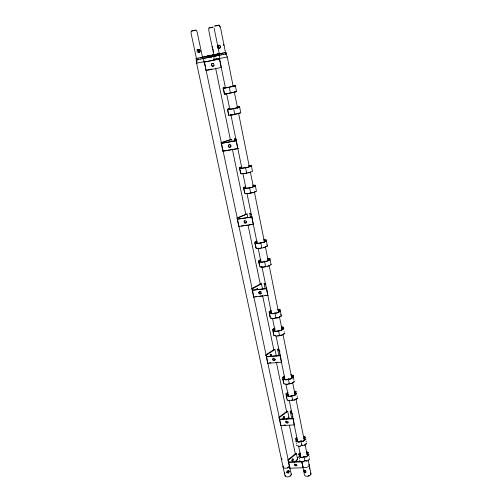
<?xml version="1.0" encoding="UTF-8"?>
<svg xmlns="http://www.w3.org/2000/svg" width="502" height="502" viewBox="0 0 502 502"><rect width="100%" height="100%" fill="white"/><g stroke="black" fill="none" stroke-linecap="round" stroke-linejoin="round"><path stroke-width="0.75" d="M218.207 48.644L217.561 45.487L217.115 46.059M237.446 107.058L239.605 106.838L240.778 112.894L232.533 114.927L228.711 115.334L227.544 109.649L229.753 109.053L229.37 108.99L227.575 109.273L228.592 114.224M296.92 461.031L296.613 460.052M191.206 31.118L191.049 33.201L196.451 58.464L196.602 63.158L284.866 475.306A3.276 1.895 -12.5 0 0 288.531 476.793A3.276 1.895 -12.5 0 0 291.129 473.869M271.726 356.106L271.406 354.569L270.779 354.619L270.283 355.303L270.603 356.84M305.818 472.213L305.592 471.114L304.105 470.286M208.87 27.999L208.694 30.045L213.796 54.8M300.045 452.992L298.414 454.523L299.87 455.145L298.74 456.582L299.016 456.87L302.329 457.843L304.105 456.732L306.044 457.134L309.075 454.655L307.55 453.852L308.699 452.603L306.647 451.725M296.902 437.593L295.245 439.099L296.707 439.689L295.559 441.095L295.841 441.371L299.161 442.287L300.962 441.195L302.907 441.572L305.975 439.143L304.45 438.378L305.611 437.154L303.553 436.313M225.222 87.963L223.867 88.145L225.298 87.511M286.899 472.338L287.947 470.958L288.537 470.832L289.29 471.497L288.412 473.141L286.943 472.413M287.684 392.451L285.964 393.857L287.439 394.359L286.234 395.664L286.517 395.909C290.068 396.768 294.103 396.178 296.883 393.65L295.345 392.984L296.556 391.849L294.479 391.133M284.352 376.111L282.601 377.473L284.113 378.094L282.858 379.211C286.41 380.522 290.689 379.568 293.588 377.171L292.051 376.55L293.275 375.446L291.198 374.774M197.33 50.031L197.079 51.279L197.813 52.315L199.024 52.559L199.94 51.882L200.085 50.664L199.457 49.598L198.246 49.353M198.71 52.145L198.961 50.909L198.227 49.88L197.029 49.635M228.68 145.072L228.504 146.076L229.075 146.954L230.054 147.193L230.876 146.653L231.058 145.649L230.487 144.771M244.443 220.88L244.261 221.809L244.807 222.637L245.76 222.888L246.564 222.405L246.746 221.47M275.215 359.093L274.858 360.285L274.092 360.674L273.195 360.417L272.686 359.67L272.868 358.867L273.634 358.478L274.538 358.735L275.046 359.482M274.556 328.139L272.737 329.387L274.255 329.896L272.95 330.906C276.615 331.947 280.831 331.006 283.925 328.797L282.375 328.295L283.655 327.291L281.559 326.764M220.309 47.69L220.61 46.429L219.845 45.381M286.058 421.103L285.876 421.856L286.366 422.565L287.991 422.477M288.173 421.724L287.834 422.922L287.088 423.274L285.72 422.301L285.908 421.554L286.655 421.203L288.022 422.176M271.005 310.751L269.16 311.962L270.685 312.42L269.354 313.399C273.063 314.334 277.255 313.399 280.417 311.265L278.867 310.807L280.166 309.834L278.064 309.364M294.963 463.93L294.781 464.639L295.251 465.329L296.851 465.266M289.748 468.234L288.524 462.424L301.834 461.903L303.026 467.745L289.748 468.234L289.892 467.751M288.524 462.424L288.669 461.94L301.181 461.451M294.279 424.912L293.181 418.367L279.645 419.126L279.482 419.572L280.762 425.633L294.279 424.912L294.423 424.46M260.576 259.678L258.655 260.758L260.18 261.078L258.794 261.95C262.628 262.565 266.75 261.649 270.12 259.735L268.564 259.415L269.919 258.555L267.804 258.248M256.792 241.155L254.847 242.184L256.371 242.453L254.966 243.275C258.837 243.777 262.941 242.868 266.386 241.035L264.824 240.765L266.204 239.95L264.077 239.705M280.323 355.391L266.443 356.514L267.622 363.341L281.484 362.256L280.034 353.866M267.622 363.341L267.798 362.946M245.522 193.477L248.314 193.596L249.82 193.013M299.443 458.263L299.562 458.91M296.293 442.908L296.412 443.536M241.449 173.623L244.719 173.548M267.873 295.615L266.65 288.386L252.205 290.25L253.648 297.102L268.055 295.283M309.307 457.096L309.521 456.726M299.807 460.34L299.863 461.005L303.17 461.991L304.62 460.936L307.45 461.043L309.721 459.167L309.583 458.521M306.233 441.697L306.157 441.063M243.696 188.357C247.674 188.488 251.734 187.604 255.392 186.029L253.824 185.916L255.267 185.232L256.453 191.35C252.82 192.95 248.754 193.841 244.781 193.665L243.696 188.357L245.171 187.66L243.639 187.547L244.719 192.831M253.648 297.102L253.849 296.77M296.644 444.923L296.701 445.569L300.02 446.498L301.482 445.469L304.331 445.55L306.628 443.712L306.496 443.078M283.818 382.129L283.718 381.589M297.203 396.555L297.146 395.978M297.441 397.804L297.761 398.042C294.994 400.583 290.959 401.173 287.414 400.295L287.37 399.711M241.726 167.63L240.295 168.308L247.875 167.273L250.705 166.225L249.205 166.124L251.295 165.359L252.481 171.458C248.766 172.964 244.712 173.849 240.709 173.811L239.598 168.402C244.857 166.451 237.728 168.54 241.537 167.015M293.934 380.209L293.275 375.446M270.609 356.652L271.174 355.052L270.779 354.437L270.151 354.487M217.975 45.406L217.422 47.157L218.615 48.556L218.583 47.853M213.287 49.177L212.873 49.736L212.616 49.077M294.166 381.413L294.479 381.633C291.656 384.118 287.627 384.714 284.05 383.904L284.013 383.34M273.91 333.742L273.69 334.031L272.737 329.387M286.83 471.541L287.815 470.757L288.888 470.82M280.166 309.834L281.365 316.015C278.221 318.168 274.029 319.103 270.327 318.142L269.354 313.399M296.87 437.951L295.841 438.867L297.165 439.369L297.328 439.953L296.186 441.095L298.897 441.992L301.275 440.825L303.07 441.202L305.379 439.375L304.036 438.873L303.861 438.29L304.978 437.154L303.685 436.64M256.516 289.397L257.037 288.732L257.695 288.744L258.11 289.428M237.22 219.217L252.073 216.971L237.22 219.217L238.764 226.527L253.579 224.325M270.434 316.856L270.358 316.404M284.339 332.23L284.301 331.747M296.092 399.134L297.153 398.262M284.54 333.284L284.854 333.472C281.779 335.694 277.562 336.641 273.904 335.574L274.161 335.28M280.863 314.842L280.831 314.384M269.919 258.555L271.118 264.711C267.767 266.65 263.632 267.572 259.816 266.92L258.794 261.95M304.363 470.067L303.886 470.926L304.488 472.187L305.48 472.539L306.069 471.999M309.439 469.132L309.445 467.814M266.204 239.95L267.397 246.099C263.97 247.95 259.86 248.867 256.001 248.333L254.966 243.275M256.183 247.329L256.12 246.984M228.31 109.474L229.596 109.386M266.938 245.221L266.932 244.863M277.763 335.989L278.698 335.305L279.526 335.349L278.535 330.441L280.775 330.548L283.285 329.011L281.917 328.703L281.766 328.264L282.996 327.329L281.183 326.99M294.191 462.198L297.623 459.349L296.437 453.613L295.829 453.406L287.784 460.001M287.822 460.685L296.437 453.613M220.227 47.74L219.462 48.361C218.288 48.029 217.855 45.87 218.797 45.098L219.744 45.368M305.423 444.207L306.22 443.573M274.814 318.004L273.772 318.588M269.549 265.382L267.823 266.267M230.198 114.876L230.914 114.688L230.368 114.914M286.586 419.088L288.957 417.294L287.721 411.307L287.106 411.138L278.786 417.363M278.805 417.99L287.721 411.307M237.59 107.767L238.921 107.365L237.421 107.422L239.605 106.838M222.869 151.177L238.111 148.542L222.869 151.177L221.219 143.365L236.505 140.679L221.219 143.365M198.93 52.584L199.84 51.901L199.972 50.689L199.281 49.604M214.09 65.586L213.25 66.189L212.239 65.957L211.643 65.022L211.819 63.936L212.66 63.334L213.676 63.566M265.809 246.746L263.613 247.668M303.848 460.955L304.89 460.56L304.946 460.874L304.049 456.425L306.207 456.751L308.485 454.887L307.142 454.36L306.967 453.758L308.071 452.597L306.308 452.001M229.753 109.016L228.768 109.285M291.455 383.534L292.791 382.706M293.03 382.436L293.865 381.853M198.34 49.334L197.23 50.056M243.639 187.547L245.666 186.669M218.972 55.233L207.207 57.648L214.837 56.023M225.059 93.943L226.371 93.579M234.578 85.729L233.273 85.88M229.502 144.532L228.435 145.241L228.259 146.245L228.83 147.124L229.816 147.368L230.638 146.829L230.813 145.825L230.242 144.94L229.257 144.701M265.627 355.56L274.983 349.499L276.295 355.849L275.673 355.711M198.736 52.17L199.074 50.884L198.334 49.855L197.123 49.61M265.627 355.021L274.362 349.367L274.983 349.499M291.493 400.138L292.17 399.837M282.639 334.665L281.722 335.236L280.637 335.098M283.354 334.219L284.151 333.523M240.671 173.077L239.567 167.699L241.625 166.877M279.852 316.743L280.656 316.072M225.938 93.61L224.344 94.069L223.158 88.277L225.404 87.706M219.311 53.683L218.276 53.909L219.845 53.632L206.924 56.299L214.561 54.687M258.932 292.748L260.889 291.662M261.247 293.331L260.463 293.764L259.54 293.513L259.013 292.729L259.195 291.863L259.98 291.43L260.908 291.681M251.64 288.744L260.82 283.749L261.454 283.831L262.533 289.077M251.615 289.183L261.454 283.831M232.746 86.444L235.363 85.798L233.141 86.124L234.127 85.88M245.578 186.819L244.323 187.365L245.798 187.61L244.386 188.263L247.229 188.263L251.916 187.321L254.702 186.211L253.19 185.966L254.577 185.32L252.713 185.332M213.789 56.18L214.599 56.029M307.877 460.208L308.303 459.976M300.447 453.13L299.004 454.297L300.322 454.818L300.491 455.421L299.361 456.594L302.066 457.535L304.049 456.425M304.764 444.734L305.197 444.508M250.812 172.01L247.85 172.763M273.81 358.089L273.044 358.478L272.856 359.281L273.364 360.028L274.261 360.279L275.033 359.896M287.307 467.933L288.399 467.393M288.092 392.564L286.573 393.637L287.91 394.057L288.066 394.585L286.874 395.651L289.616 396.404L292.064 395.287L293.877 395.582L296.268 393.869L294.912 393.449L294.749 392.922L295.916 391.867L294.128 391.391M284.76 376.211L283.222 377.259L284.559 377.648L284.709 378.157L283.505 379.192L286.253 379.888L288.725 378.79L290.551 379.06L292.973 377.391L291.612 376.996L291.449 376.494L292.635 375.465L290.834 375.025M213.563 54.843L218.753 53.858M244.455 222.637L245.829 222.022M244.405 222.97L246.469 222.047M237.377 218.163L247.053 213.927L247.793 217.523M260.594 247.988L261.335 247.737M236.737 218.144L247.053 213.927M274.964 328.214L273.37 329.18L274.719 329.488L274.858 329.927L273.603 330.874L276.382 331.408L278.535 330.441M279.595 316.975L278.19 317.728L275.523 317.728M271.419 310.82C267.484 312.551 272.686 311.296 270.835 312.815C269.072 314.064 273.966 313.894 274.983 312.89C276.313 313.53 281.095 311.579 278.71 311.271C277.568 310.412 280.957 309.489 277.688 309.583M227.575 109.273L229.734 108.627M254.809 191.921L255.769 191.532M237.421 107.422L238.896 106.957L237.013 107.183M228.711 115.334L229.031 115.209M219.92 27.058L219.016 25.175L216.055 25.847M196.044 59.945L197.286 59.719M249.827 165.999L251.395 166.043C247.668 167.524 243.614 168.402 239.598 168.402M260.996 259.722L259.314 260.563L260.802 261.078L259.471 261.887L262.282 262.169L264.93 261.222L266.819 261.272L269.461 259.929L267.942 259.421L269.248 258.618L267.409 258.442M232.746 85.974L235.35 85.56L236.517 91.596L232.821 92.55M257.212 241.18L255.512 241.989L256.993 242.441L255.643 243.206L258.461 243.42L261.147 242.497L263.035 242.516L265.715 241.23L264.196 240.784L265.527 240.019L263.682 239.893M225.837 87.386L223.221 88.026L224.689 93.686M298.916 453.501L299.663 453.243M245.409 173.228L246.645 173.027L245.534 167.492M213.946 59.387L218.081 58.602M236.185 91.433L236.235 91.339M195.761 58.602L196.997 58.37M213.833 56.337L214.053 59.368M292.396 418.348L291.474 417.143L290.244 411.157L291.009 410.9L291.938 412.086M220.83 142.781L231.039 139.418L231.686 139.374L232.162 141.677M221.476 142.737L231.686 139.374M233.135 86.106L235.35 85.56M254.012 192.247L254.52 192.084M278.874 355.636L277.575 349.279L278.365 349.034L279.369 350.126M234.039 86.156L227.983 87.411M204.377 62.104L206.14 70.468M301.012 445.28L302.869 445.148M237.496 107.848L227.544 109.649M265.181 288.794L264.108 283.536L264.924 283.297L266.029 284.251M235.287 91.659L235.156 91.784M233.493 114.563L240.012 113.025M288.481 383.515L289.629 383.258M232.338 108.852L239.636 107.196L238.067 107.328M233.286 86.928L227.268 56.964L219.437 58.565L225.398 87.737M234.767 92.029L235.796 91.759M234.352 92.199L229.163 93.221M219.763 58.483L219.437 58.565L219.368 55.17M250.661 217.868L249.776 213.551L250.623 213.325M230.161 108.576L228.335 109.141M302.907 461.683L303.315 461.583M299.757 446.203L300.165 446.102M212.641 27.284C216.186 26.349 203.931 29.034 211.919 27.447M291.775 460.918L292.81 460.07L292.522 458.684M232.049 109.041L229.678 109.436M287.163 384.363L287.583 384.262M197.16 63.026L196.602 63.158L204.245 61.608L205.544 67.745M194.839 30.421L195.786 30.158L191.557 31.042L194.061 30.591M234.911 140.999L234.484 138.903L235.369 138.69M228.862 93.378L227.488 93.661M230.048 93.058L226.484 93.799M213.105 56.343L214.329 56.042M206.171 70.374L211.995 69.006M227.682 87.555L225.298 87.988M263.299 267.164L265.571 266.468L264.535 261.304M232.087 86.664L223.158 88.277M259.942 248.396L256.679 248.27M201.986 58.753L202.908 58.552M225.053 54.078L226.49 53.752L225.492 53.94M203.768 62.173L215.27 59.682L214.611 59.807M224.777 52.71L226.22 52.39L225.222 52.584M201.704 57.404L202.695 57.178L201.898 57.335M214.059 54.731L201.854 57.335M219.794 53.576L215.766 54.417M219.581 55.007L218.615 55.226M207.445 57.548L203.103 58.47M208.688 55.904L207.922 56.055L208.198 57.385L212.697 56.431M232.765 114.807L230.468 115.102M200.461 59.073L220.296 55.051M223.534 54.392L225.448 53.996M218.006 58.615L219.499 58.301M200.172 57.724L220.02 53.683M225.172 52.628L219.612 53.77M219.06 58.91L218.144 59.104L219.437 58.91M198.277 58.113L200.298 57.699M221.363 53.419L223.396 52.999M216.036 55.741L217.165 55.509M198.566 59.468L200.58 59.054M221.639 54.787L223.672 54.367M250.222 192.919L252.995 192.661M217.724 53.971L218.847 53.745M196.583 58.458L198.447 58.075M204.094 62.179L219.832 58.998M245.171 187.66L245.785 187.535M253.203 186.041L253.824 185.916M215.509 55.885L217.51 55.484M219.895 55.138L221.796 54.749M196.872 59.807L198.736 59.424M256.371 242.453L256.98 242.328M264.215 240.891L264.824 240.765M260.18 261.078L260.783 260.958M267.961 259.534L268.564 259.415M216.6 58.903L213.908 59.412M205.858 70.55L221.288 67.5L219.569 59.06M270.685 312.42L271.268 312.307M278.277 310.926L278.867 310.807M274.255 329.896L274.839 329.776M281.791 328.415L282.375 328.295M208.198 57.385L208.964 57.234M284.113 378.094L284.684 377.987M291.48 376.663L292.051 376.55M287.47 394.516L288.035 394.409M294.781 393.097L295.345 392.984M296.745 439.865L297.297 439.758M303.898 438.484L304.45 438.378M299.907 455.327L300.453 455.22M307.004 453.959L307.55 453.852M282.921 418.58L283.988 417.777L283.686 416.334M226.935 93.679L225.655 93.918M234.698 91.904L236.517 91.596M225.737 93.604L224.4 93.786M215.345 25.978L214.674 26.066L219.016 25.175M241.293 225.963L243.595 225.655M245.127 225.448L247.436 225.141M248.967 224.94L251.27 224.632M294.768 399.987L293.701 399.774M232.344 92.644L230.437 92.983L229.257 87.166M252.205 290.25L266.462 288.713M255.349 296.613L256.842 296.456M259.835 296.142L262.075 295.91M265.069 295.596L266.562 295.44M249.155 165.365L251.295 165.359M248.735 165.516L250.598 165.453L249.205 166.124M226.408 93.767L224.344 94.069M253.127 185.169L255.267 185.232M224.752 87.837L223.221 88.026M266.267 356.903L280.16 355.78M269.342 362.827L270.879 362.708M275.491 362.344L277.801 362.162M305.737 472.319L304.745 471.968L304.143 470.292M279.482 419.572L293.03 418.812M283.925 425.025L285.425 424.943M262.32 267.058L260.488 266.863M289.56 400.54L288.775 400.32M242.403 218.571L243.1 218.659M239.567 167.699L241.098 167.756M270.986 318.105L272.002 318.281M274.563 335.543L275.874 335.882M290.043 383.264L291.028 383.591M204.207 61.595L202.977 58.483M292.942 416.083L292.754 416.604M234.484 138.903L236.53 139.443M288.343 417.112L288.957 417.294M297.015 459.142L297.623 459.349M267.083 245.98L267.397 246.099M304.745 470.167L305.856 470.895M270.798 264.579L271.118 264.711M305.994 460.623L306.628 460.949M281.051 315.84L281.365 316.015M212.829 46.956L212.227 46.592L212.252 47.295M249.776 213.551L251.602 214.643M264.108 283.536L265.759 284.967M277.575 349.279L280.085 352.021M290.244 411.157L292.553 414.119M257.062 288.663L257.476 289.347M286.742 472.093L287.069 472.646L288.28 472.934L289.127 471.911L288.895 470.82M196.138 30.082L197.129 31.927L202.475 57.234M219.374 25.1L220.365 26.964L225.511 52.541L227.268 56.964M223.635 44.622L223.992 45.745M281.622 458.213L281.955 459.744M284.647 472.376L284.954 473.819M205.82 68.95L291.304 474.585M215.716 68.636L230.449 139.945M232.351 149.144L245.817 214.323M248.038 225.053L260.237 284.094M262.615 295.596L273.866 350.038M276.401 362.306L286.698 412.148M289.39 425.181L295.414 454.316M254.847 242.184L255.876 247.216M258.655 260.758L259.672 265.709M269.16 311.962L270.132 316.68M282.601 377.473L283.511 381.909M285.964 393.857L286.862 398.224M272.95 330.906L273.904 335.574M282.858 379.211L283.774 383.666M286.234 395.664L287.138 400.05M213.375 50.614L213.657 51.982M214.128 28.25L219.336 53.808M236.266 140.842L237.873 148.711M251.866 217.222L253.366 224.582M226.653 93.88L229.784 109.235M230.882 114.607L241.7 167.574M242.955 173.717L245.936 188.3M247.034 193.678L257.275 243.771M258.16 248.183L260.827 261.228M261.925 266.606L271.331 312.664M272.586 318.808L274.939 330.322M276.188 336.459L284.985 379.468M285.908 384.055L288.481 396.599M289.202 400.176L297.51 440.863M298.608 446.24L300.962 457.755M301.746 461.589L304.463 474.917A3.301 1.92 -11.2 0 0 304.833 475.595L305.649 476.078A3.301 1.92 -11.2 0 0 309.79 475.532A3.301 1.92 -11.2 0 0 310.569 472.997M234.365 92.305L237.609 108.438M238.532 113.05L249.331 166.833M250.416 172.211L253.347 186.813M254.426 192.191L264.504 242.334M265.382 246.739L268.244 260.952M269.085 265.181L278.648 312.815M279.419 316.662L282.061 329.745M282.971 334.332L291.781 378.144M292.691 382.737L295.22 395.287M295.929 398.87L304.319 440.58M305.034 444.201L307.349 455.728M308.272 460.34L310.951 473.675M300.905 440.894L301.758 445.098M292.572 399.755L291.681 395.356M288.343 378.866L289.246 383.333M275.943 317.647L274.983 312.89M261.768 247.649L260.739 242.579M250.667 192.831L249.588 187.503M234.754 114.268L233.599 108.564M266.549 287.79L266.612 288.512M196.966 59.933L197.054 61.495M289.491 465.938A3.294 1.864 -12.5 0 1 285.443 468.272A3.294 1.864 -12.5 0 1 283.354 465.919M290.633 475.306A2.868 1.657 -12.5 0 1 289.968 475.934M285.412 475.89A2.868 1.657 -12.5 0 1 285.262 475.262M289.089 465.988A2.88 1.631 -12.5 0 1 288.813 466.659M298.452 457.661A3.232 1.795 -11.6 0 1 297.291 457.567M308.818 464.287A3.319 1.889 -11.3 0 1 306.276 467.444A3.319 1.889 -11.3 0 1 302.813 465.436M310.55 473.75A2.893 1.682 -11.2 0 1 310.449 474.428M309.069 475.62A2.893 1.682 -11.2 0 1 308.002 475.959M217.975 45.77L218.445 48.073L219.148 48.424L219.97 47.759L220.24 46.504L219.499 45.45L218.483 45.161L217.975 45.77M283.235 417.319L283.166 418.21L283.536 418.762L284.132 418.655L284.678 417.068L284.301 416.509L283.235 417.319M292.095 459.744L292.026 460.616L292.384 461.131L292.961 460.993L293.488 459.412L293.13 458.891L292.095 459.744M211.543 64.011L211.367 65.097L211.963 66.032L212.98 66.264L213.821 65.662L213.996 64.576L213.4 63.641L212.384 63.403L211.543 64.011M244.223 221.131L244.041 222.066L244.587 222.894L245.541 223.145L246.344 222.662L246.526 221.727L245.98 220.893L245.026 220.648L244.223 221.131M259.001 292.189L258.819 293.055L259.346 293.846L260.274 294.097L261.059 293.664L261.241 292.798L260.714 292.007L259.785 291.756L259.001 292.189M294.818 464.413L294.636 465.128L295.113 465.812L296.707 465.749L296.895 465.04L296.418 464.35L294.818 464.413M211.392 56.826L211.066 56.902L210.79 55.546L211.11 55.471L211.392 56.826"/></g></svg>
